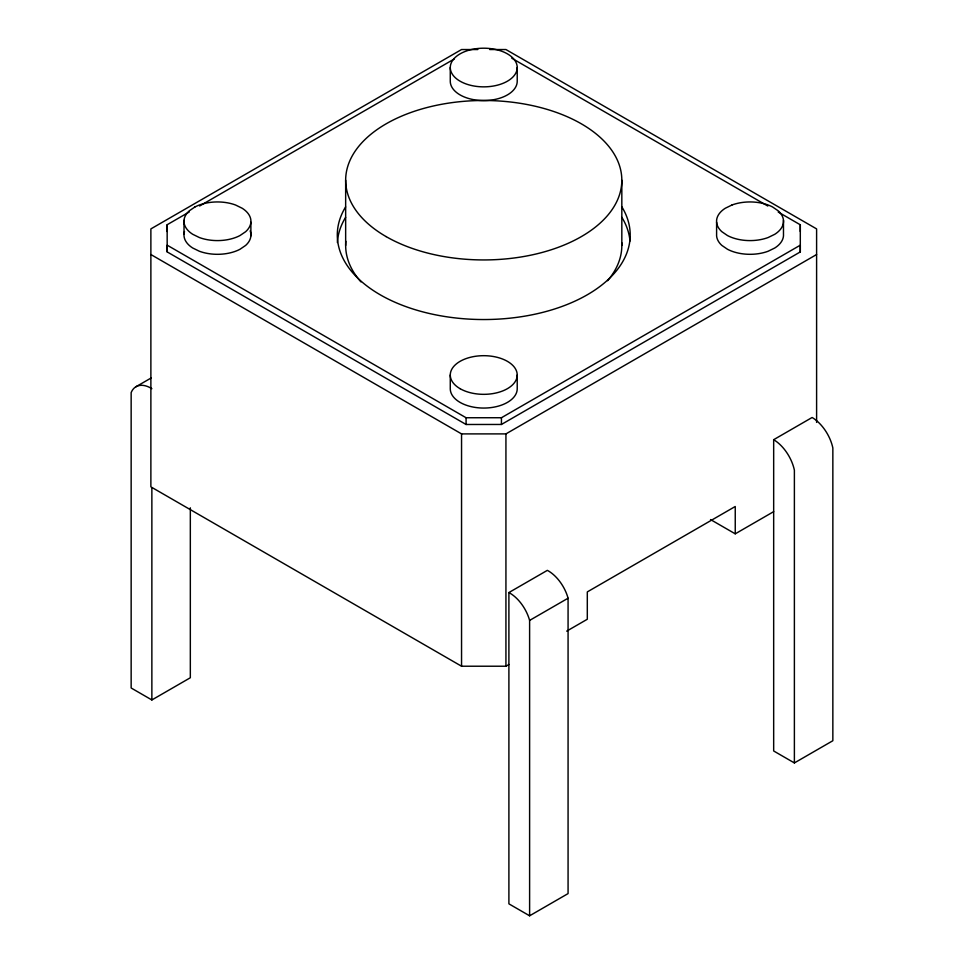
<?xml version="1.0" encoding="UTF-8"?>
<svg xmlns="http://www.w3.org/2000/svg" width="964" height="964" viewBox="0 0 964 964"><rect width="100%" height="100%" fill="white"/><g stroke="black" fill="none" stroke-linecap="round" stroke-linejoin="round"><path stroke-width="1.45" d="M189.233 211.984L167.146 224.733L167.182 251.917L466.082 424.485L501.437 424.461L800.301 251.917L800.301 224.793L778.213 212.032M199.632 205.983L454.297 58.961M135.876 386.793L151.264 377.912M167.182 251.917L167.182 245.181L466.082 417.749L501.437 417.737L800.301 245.181L800.301 251.917M150.878 254.532L461.551 433.896L505.931 433.896L816.604 254.532M151.866 388.673A30.113 17.388 60 0 0 131.152 392.613L131.152 687.995L151.866 699.96L190.33 677.752L190.33 507.823M508.896 592.559L547.359 570.351A30.113 17.388 60 0 1 568.073 598.21L568.073 893.592L529.61 915.8L508.896 903.846L508.896 592.559A30.113 17.388 60 0 1 529.61 620.418L529.61 915.8M773.67 439.692L812.134 417.484A30.944 17.87 60 0 1 832.848 447.971L832.848 740.726L794.384 762.934L773.67 750.968L773.67 439.692A30.944 17.87 60 0 1 794.384 470.179L794.384 762.934M529.61 620.418L568.073 598.21M477.831 49.538L461.551 49.538L150.878 228.902L150.878 486.856L461.551 666.22L505.931 666.22L508.896 664.509M566.687 631.143L587.305 619.25L587.305 591.908L735.243 506.498L735.243 533.827L710.528 519.56M735.243 533.827L773.67 511.643M489.664 49.538L505.931 49.538L816.604 228.902L816.604 422.401M511.8 58.226L767.814 206.031M800.301 224.793L800.301 231.517M783.479 220.37L783.479 234.095A33.475 19.328 0 0 1 774.779 248.001L768.103 251.255A33.475 19.328 0 0 1 727.483 249.266L721.855 245.41A33.475 19.328 0 0 1 716.601 235.879L716.601 222.166M621.828 180.22L621.828 245.434M517.222 67.528A33.475 19.328 0 0 1 467.01 84.266A33.475 19.328 0 0 1 467.01 50.791A33.475 19.328 0 0 1 517.222 67.528L517.222 81.241A33.475 19.328 0 0 1 483.747 100.569A33.475 19.328 0 0 1 450.272 81.241L450.272 67.528M517.222 375.008L517.222 388.733A33.475 19.328 0 0 1 483.747 408.061A33.475 19.328 0 0 1 450.272 388.733L450.272 375.008M505.931 433.896L505.931 666.22M501.437 417.737L501.437 424.461M466.082 417.749L466.082 424.485M461.551 433.896L461.551 666.22M345.654 180.22L345.654 245.434M250.881 222.19L250.881 235.903M184.016 220.346L184.016 234.071M167.146 224.733L167.146 231.468M151.866 487.929L151.866 699.96M250.158 230.878A33.475 19.328 0 0 1 245.615 245.434L239.964 249.29A33.475 19.328 0 0 1 199.355 251.243L192.68 247.989A33.475 19.328 0 0 1 184.51 231.553M621.888 206.911A146.456 84.555 0 0 1 483.747 319.542A146.456 84.555 0 0 1 345.606 206.911M337.376 242.506A146.456 84.555 0 0 1 345.606 217.358M621.888 217.358A146.456 84.555 0 0 1 629.998 241.036M621.744 242.675A138.081 79.723 0 0 1 607.573 280.717M360.934 281.886A138.081 79.723 0 0 1 345.847 241.289M194.933 206.971L189.293 210.815A33.475 19.328 0 0 0 192.68 234.264L199.355 237.53A33.475 19.328 0 0 0 239.964 235.565L245.615 231.722A33.475 19.328 0 0 0 242.217 208.272L235.553 205.007A33.475 19.328 0 0 0 194.933 206.971M731.977 204.995L725.289 208.248A33.475 19.328 0 0 0 721.855 231.697L727.483 235.553A33.475 19.328 0 0 0 768.103 237.542L774.779 234.288A33.475 19.328 0 0 0 778.213 210.839L772.586 206.983A33.475 19.328 0 0 0 731.977 204.995M460.069 388.673A33.475 19.328 0 0 0 516.077 380.009A33.475 19.328 0 0 0 475.083 356.343A33.475 19.328 0 0 0 460.069 388.673M386.106 236.59A138.081 79.723 0 0 0 617.117 200.849A138.081 79.723 0 0 0 448.007 103.208A138.081 79.723 0 0 0 386.106 236.59"/></g></svg>
